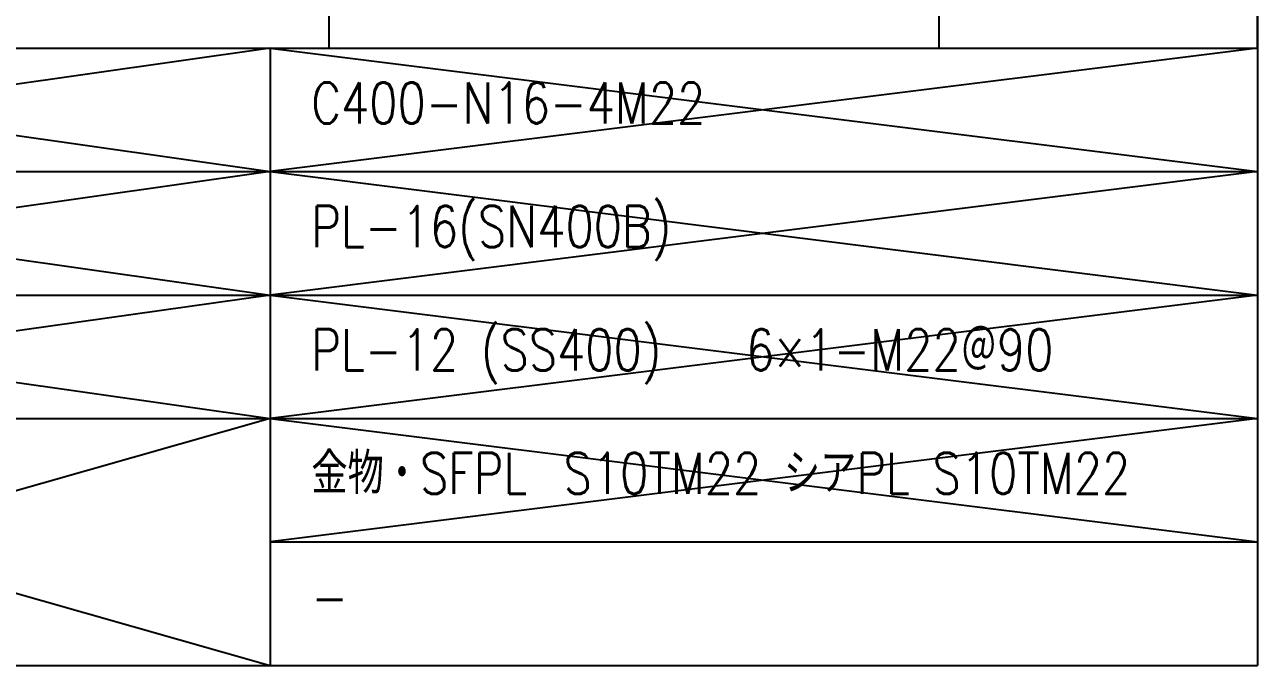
# Model space of a CAD drawing. Extents: x -668440 to 1010955, y -1678500 to 210463.
# Drawn here: x -496265 to -455855, y -944029 to -923007 of the extents above; entities that cross this region are included whole.
import ezdxf
from ezdxf.enums import TextEntityAlignment as Align

# ---------------------------------------------------------------- set-up
doc = ezdxf.new("R2010")
doc.units = 0
doc.header["$MEASUREMENT"] = 0
doc.linetypes.add('CENTER', pattern=[2, 1.25, -0.25, 0.25, -0.25])
doc.layers.get('0').update_dxf_attribs({"color": 3, "linetype": 'CONTINUOUS'})
doc.layers.add('00_ADDL', color=253, linetype='CONTINUOUS', plot=False)
for name, color, linetype in [('100', 5, 'CENTER'), ('_1-1_L-CL', 3, 'CONTINUOUS'), ('_1-C_INP1', 3, 'CONTINUOUS'), ('修正2022年4月20日', 2, 'CONTINUOUS')]:
    doc.layers.add(name, color=color, linetype=linetype)
doc.styles.add('S020', font='simplex.shx', dxfattribs={"width": 0.8, "height": 100, "bigfont": 'extfont2.shx'})

# ---------------------------------------------------------------- blocks, each defined once
blk = doc.blocks.new('剛接合部C1Y')
at = {"layer": '00_ADDL'}
for p, q in [((-212655.39301, -397002.59222), (-212655.39301, -392142.59222)), ((-218741.54476, -397002.59222), (-215891.54476, -397407.59222)), ((-215891.54476, -397002.59222), (-218741.54476, -397407.59222)), ((-215891.54476, -397002.59222), (-212655.39301, -397407.59222)), ((-212655.39301, -397002.59222), (-215891.54476, -397407.59222)), ((-218741.54476, -397407.59222), (-215891.54476, -397812.59222)), ((-215891.54476, -397407.59222), (-218741.54476, -397812.59222)), ((-215891.54476, -397407.59222), (-212655.39301, -397812.59222)), ((-212655.39301, -397407.59222), (-215891.54476, -397812.59222)), ((-218741.54476, -397812.59222), (-215891.54476, -398217.59222)), ((-215891.54476, -397812.59222), (-218741.54476, -398217.59222)), ((-215891.54476, -397812.59222), (-212655.39301, -398217.59222)), ((-212655.39301, -397812.59222), (-215891.54476, -398217.59222)), ((-218741.54476, -398217.59222), (-215891.54476, -399027.59222)), ((-215891.54476, -398217.59222), (-218741.54476, -399027.59222)), ((-215891.54476, -398217.59222), (-212655.39301, -398622.59222)), ((-212655.39301, -398217.59222), (-215891.54476, -398622.59222))]:
    blk.add_line(p, q, dxfattribs=at)
at = {"layer": '100'}
blk.add_line((-215698.46888, -397002.59222), (-215698.46888, -393132.59222), dxfattribs=at)
at = {"layer": '100', "linetype": 'CENTER', "ltscale": 200}
blk.add_line((-213698.46888, -397002.59222), (-213698.46888, -393132.59222), dxfattribs=at)
at = {"layer": '_1-1_L-CL'}
for p, q in [((-212655.39301, -392142.59222), (-212655.39301, -399027.59222)), ((-215891.54476, -397002.59222), (-215891.54476, -399027.59222)), ((-218741.54476, -397407.59222), (-212655.39301, -397407.59222)), ((-218741.54476, -397812.59222), (-212655.39301, -397812.59222)), ((-218741.54476, -398217.59222), (-212655.39301, -398217.59222)), ((-215891.54476, -398622.59222), (-212655.39301, -398622.59222)), ((-218741.54476, -399027.59222), (-212655.39301, -399027.59222))]:
    blk.add_line(p, q, dxfattribs=at)
at = {"layer": '修正2022年4月20日'}
blk.add_line((-218741.54476, -397002.59222), (-212655.39301, -397002.59222), dxfattribs=at)
at = {"layer": '_1-1_L-CL', "style": 'S020', "width": 0.8}
blk.add_text('-', height=135, dxfattribs=at).set_placement((-215756.54476, -398802.59222), align=Align.MIDDLE_LEFT)
at = {"layer": '_1-C_INP1', "style": 'S020', "width": 0.8}
for s, p in [('C400-N16-4M22', (-215756.54476, -397182.59222)), ('PL-16(SN400B)', (-215756.54476, -397587.59222)), ('PL-12 (SS400)', (-215756.54476, -397992.59222)), ('6×1-M22＠90', (-214331.54476, -397992.59222)), ('金物・SFPL\u3000S10TM22 シアPL S10TM22', (-215756.54476, -398397.59222))]:
    blk.add_text(s, height=135, dxfattribs=at).set_placement(p, align=Align.MIDDLE_LEFT)

msp = doc.modelspace()

# ---------------------------------------------------------------- block references
at = {"xscale": 10, "yscale": 10, "zscale": 10}
msp.add_blockref('剛接合部C1Y', (1670698.6842, 3046247.35843, 5600), dxfattribs=at)

doc.saveas('drawing.dxf')
